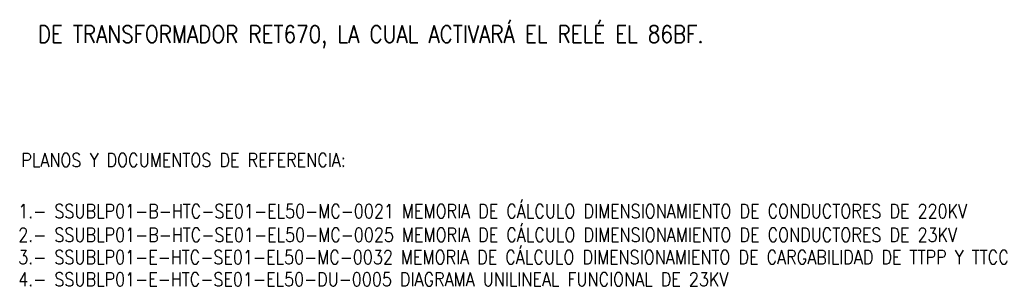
# Model space of a CAD drawing. Header units: millimetres. Extents: x 230619 to 232110, y 95653 to 96751.
# Drawn here: x 231944.7 to 232088.1, y 95982.8 to 96021.4 of the extents above; entities that cross this region are included whole.
import ezdxf
from ezdxf.enums import TextEntityAlignment as Align

# ---------------------------------------------------------------- set-up
doc = ezdxf.new("R2010")
doc.units = ezdxf.units.MM
doc.layers.add('01-Formato_atrib', color=2, linetype='Continuous')
doc.layers.add('Texto', color=2, linetype='Continuous', lineweight=20)
doc.styles.add('COLBUN2', font='romans.shx', dxfattribs={"width": 0.85})
doc.styles.add('TRANSELEC', font='romans.shx', dxfattribs={"width": 0.85})

msp = doc.modelspace()

# ---------------------------------------------------------------- texts
at = {"layer": '01-Formato_atrib', "style": 'TRANSELEC', "width": 0.85}
msp.add_text('DE TRANSFORMADOR RET670, LA CUAL ACTIVARÁ EL RELÉ EL 86BF.', height=2.5, dxfattribs=at).set_placement((231947.29, 96018.11))
at = {"layer": 'Texto', "style": 'COLBUN2', "width": 0.85}
for s, p in [('PLANOS Y DOCUMENTOS DE REFERENCIA:', (231944.89, 96001.1)), ('1.- SSUBLP01-B-HTC-SE01-EL50-MC-0021 MEMORIA DE CÁLCULO DIMENSIONAMIENTO DE CONDUCTORES DE 220KV ', (231944.45, 95993.69)), ('2.- SSUBLP01-B-HTC-SE01-EL50-MC-0025 MEMORIA DE CÁLCULO DIMENSIONAMIENTO DE CONDUCTORES DE 23KV ', (231944.45, 95990.26)), ('3.- SSUBLP01-E-HTC-SE01-EL50-MC-0032 MEMORIA DE CÁLCULO DIMENSIONAMIENTO DE CARGABILIDAD DE TTPP Y TTCC', (231944.45, 95987.02)), ('4.- SSUBLP01-E-HTC-SE01-EL50-DU-0005 DIAGRAMA UNILINEAL FUNCIONAL DE 23KV ', (231944.45, 95983.8))]:
    msp.add_text(s, height=2, dxfattribs=at).set_placement(p, align=Align.MIDDLE_LEFT)

doc.saveas('drawing.dxf')
